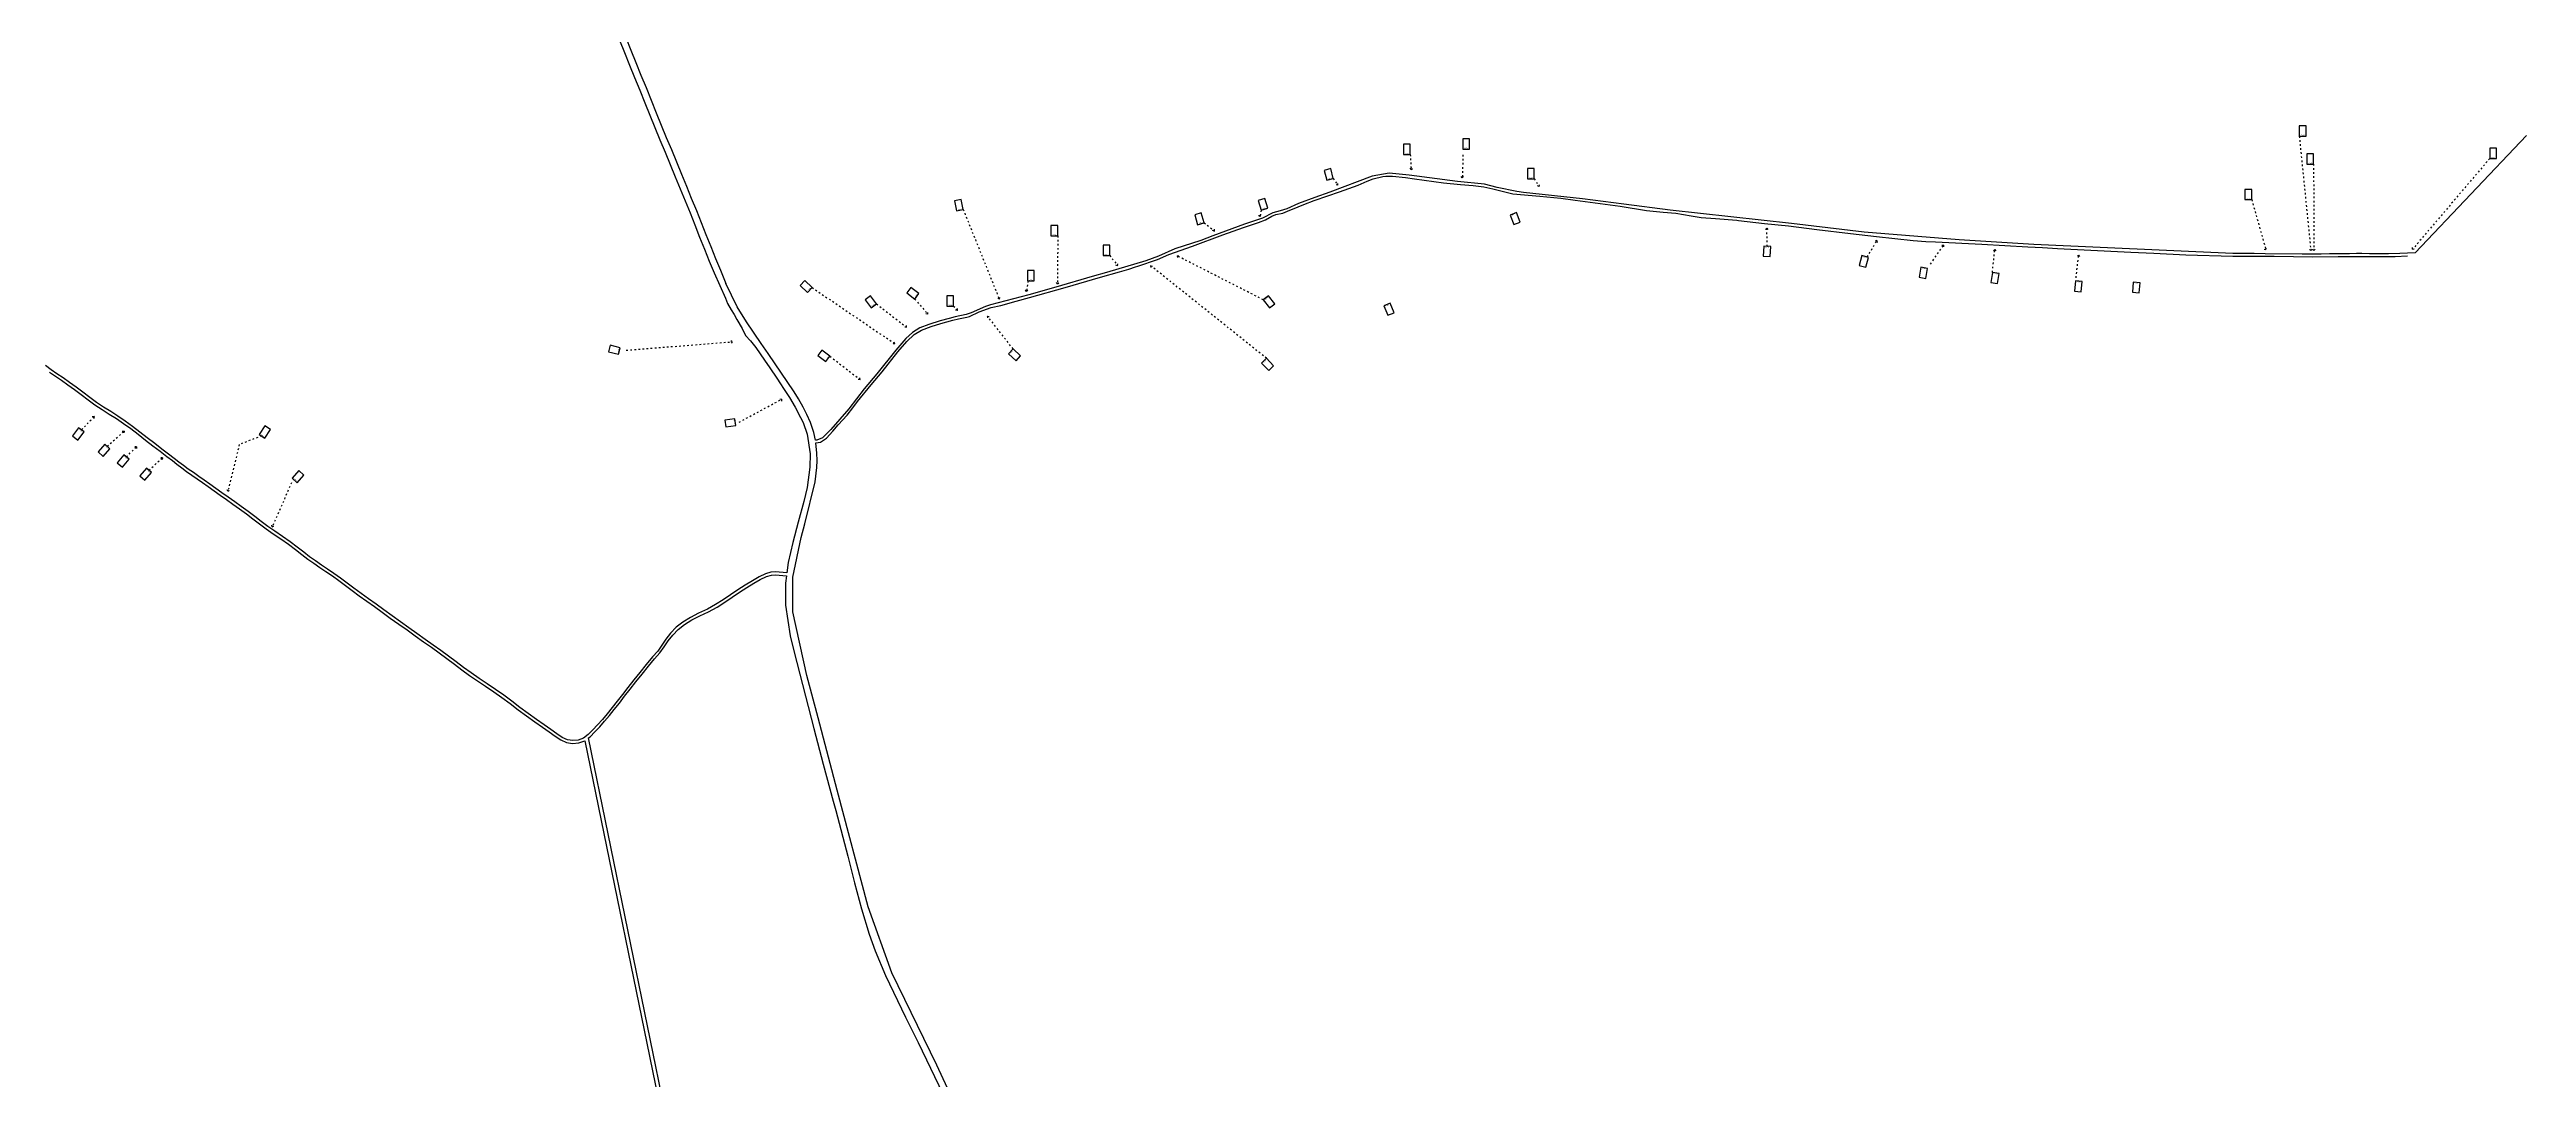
# Model space of a CAD drawing. Extents: x 714896 to 749292, y 8417558 to 8447149.
# Drawn here: x 728666 to 732310, y 8440026 to 8441540 of the extents above; entities that cross this region are included whole.
import ezdxf
from ezdxf.enums import TextEntityAlignment as Align

# ---------------------------------------------------------------- set-up
doc = ezdxf.new("R2010")
doc.units = 0
doc.header["$MEASUREMENT"] = 0
doc.linetypes.add('ACAD_ISO03W100', pattern=[30, 12, -18])
for name, color, linetype in [('LOTE', 7, 'CONTINUOUS'), ('NUM-PORTA', 7, 'CONTINUOUS'), ('QUADRA', 6, 'CONTINUOUS')]:
    doc.layers.add(name, color=color, linetype=linetype)

msp = doc.modelspace()

# ---------------------------------------------------------------- linework, layer by layer
at = {"layer": 'LOTE'}
for p, q in [((731975.9, 8441428.2), (731975.9, 8441413.2)), ((731985.9, 8441428.2), (731975.9, 8441428.2)), ((731985.9, 8441413.2), (731985.9, 8441428.2)), ((730657.8, 8441401.2), (730657.8, 8441386.2)), ((730667.8, 8441401.2), (730657.8, 8441401.2)), ((730657.8, 8441386.2), (730667.8, 8441386.2)), ((730667.8, 8441386.2), (730667.8, 8441401.2)), ((730745, 8441409), (730745, 8441394)), ((730755, 8441409), (730745, 8441409)), ((730745, 8441394), (730755, 8441394)), ((730755, 8441394), (730755, 8441409)), ((731975.9, 8441413.2), (731985.9, 8441413.2)), ((731987, 8441387.1), (731987, 8441372.1)), ((731997, 8441387.1), (731987, 8441387.1)), ((731997, 8441372.1), (731997, 8441387.1)), ((732256.1, 8441395.2), (732256.1, 8441380.2)), ((732266.1, 8441395.2), (732256.1, 8441395.2)), ((732266.1, 8441380.2), (732266.1, 8441395.2)), ((730550.7, 8441365.3), (730541, 8441362.8)), ((730541, 8441362.8), (730544.8, 8441348.3)), ((730544.8, 8441348.3), (730554.4, 8441350.7)), ((730554.4, 8441350.7), (730550.7, 8441365.3)), ((730840.3, 8441365.5), (730840.3, 8441350.5)), ((730850.3, 8441365.5), (730840.3, 8441365.5)), ((730840.3, 8441350.5), (730850.3, 8441350.5)), ((730850.3, 8441350.5), (730850.3, 8441365.5)), ((731987, 8441372.1), (731997, 8441372.1)), ((732256.1, 8441380.2), (732266.1, 8441380.2)), ((730006.8, 8441320.1), (729997, 8441318)), ((729997, 8441318), (730000.1, 8441303.3)), ((730009.9, 8441305.4), (730006.8, 8441320.1)), ((730453.8, 8441321.3), (730444.2, 8441318.4)), ((730444.2, 8441318.4), (730448.6, 8441304.1)), ((730458.1, 8441307), (730453.8, 8441321.3)), ((731896, 8441334.7), (731896, 8441319.7)), ((731906, 8441334.7), (731896, 8441334.7)), ((731896, 8441319.7), (731906, 8441319.7)), ((731906, 8441319.7), (731906, 8441334.7)), ((730000.1, 8441303.3), (730009.9, 8441305.4)), ((730139, 8441281.6), (730139, 8441266.6)), ((730149, 8441281.6), (730139, 8441281.6)), ((730149, 8441266.6), (730149, 8441281.6)), ((730360.2, 8441300.2), (730350.6, 8441297.3)), ((730350.6, 8441297.3), (730354.9, 8441282.9)), ((730354.9, 8441282.9), (730364.5, 8441285.8)), ((730364.5, 8441285.8), (730360.2, 8441300.2)), ((730448.6, 8441304.1), (730458.1, 8441307)), ((730823.9, 8441300.7), (730814.6, 8441297)), ((730814.6, 8441297), (730820.1, 8441283.1)), ((730820.1, 8441283.1), (730829.4, 8441286.8)), ((730829.4, 8441286.8), (730823.9, 8441300.7)), ((730139, 8441266.6), (730149, 8441266.6)), ((730215.8, 8441252.7), (730215.8, 8441237.7)), ((730225.8, 8441252.7), (730215.8, 8441252.7)), ((730215.8, 8441237.7), (730225.8, 8441237.7)), ((730225.8, 8441237.7), (730225.8, 8441252.7)), ((731188.1, 8441251.4), (731187.2, 8441236.4)), ((731198.1, 8441250.9), (731188.1, 8441251.4)), ((731197.2, 8441235.9), (731198.1, 8441250.9)), ((731332.2, 8441237.4), (731328.3, 8441222.9)), ((731341.9, 8441234.8), (731332.2, 8441237.4)), ((729776.9, 8441200.8), (729770, 8441193.7)), ((729787.7, 8441190.4), (729776.9, 8441200.8)), ((730104.6, 8441215.5), (730104.6, 8441200.5)), ((730114.6, 8441215.5), (730104.6, 8441215.5)), ((730104.6, 8441200.5), (730114.6, 8441200.5)), ((730114.6, 8441200.5), (730114.6, 8441215.5)), ((731187.2, 8441236.4), (731197.2, 8441235.9)), ((731328.3, 8441222.9), (731338, 8441220.3)), ((731338, 8441220.3), (731341.9, 8441234.8)), ((731419.1, 8441220.3), (731416.7, 8441205.5)), ((731416.7, 8441205.5), (731426.5, 8441203.9)), ((731429, 8441218.7), (731419.1, 8441220.3)), ((731426.5, 8441203.9), (731429, 8441218.7)), ((731524.3, 8441212.8), (731521.9, 8441198)), ((731534.2, 8441211.2), (731524.3, 8441212.8)), ((731531.8, 8441196.4), (731534.2, 8441211.2)), ((729770, 8441193.7), (729780.7, 8441183.2)), ((729780.7, 8441183.2), (729787.7, 8441190.4)), ((729873.5, 8441178.5), (729865.5, 8441172.6)), ((729865.5, 8441172.6), (729874.4, 8441160.5)), ((729882.4, 8441166.4), (729873.5, 8441178.5)), ((729874.4, 8441160.5), (729882.4, 8441166.4)), ((729933, 8441190.6), (729926.8, 8441182.7)), ((729926.8, 8441182.7), (729938.7, 8441173.6)), ((729944.8, 8441181.5), (729933, 8441190.6)), ((729938.7, 8441173.6), (729944.8, 8441181.5)), ((729985.9, 8441178.1), (729985.9, 8441163.1)), ((729995.9, 8441178.1), (729985.9, 8441178.1)), ((729995.9, 8441163.1), (729995.9, 8441178.1)), ((730459.4, 8441178.5), (730451.5, 8441172.4)), ((730451.5, 8441172.4), (730460.6, 8441160.5)), ((730468.5, 8441166.7), (730459.4, 8441178.5)), ((730460.6, 8441160.5), (730468.5, 8441166.7)), ((730638.2, 8441167.4), (730628.9, 8441163.6)), ((730643.9, 8441153.5), (730638.2, 8441167.4)), ((731521.9, 8441198), (731531.8, 8441196.4)), ((731646.6, 8441200.1), (731645.3, 8441185.2)), ((731645.3, 8441185.2), (731655.2, 8441184.3)), ((731656.6, 8441199.2), (731646.6, 8441200.1)), ((731655.2, 8441184.3), (731656.6, 8441199.2)), ((731731.7, 8441198.5), (731730.5, 8441183.6)), ((731730.5, 8441183.6), (731740.4, 8441182.7)), ((731741.7, 8441197.6), (731731.7, 8441198.5)), ((731740.4, 8441182.7), (731741.7, 8441197.6)), ((729985.9, 8441163.1), (729995.9, 8441163.1)), ((730628.9, 8441163.6), (730634.7, 8441149.7)), ((730634.7, 8441149.7), (730643.9, 8441153.5)), ((729490.7, 8441105.8), (729488.2, 8441096.1)), ((729488.2, 8441096.1), (729502.7, 8441092.3)), ((729505.2, 8441102), (729490.7, 8441105.8)), ((729502.7, 8441092.3), (729505.2, 8441102)), ((729802.1, 8441098.6), (729795.9, 8441090.7)), ((729813.9, 8441089.4), (729802.1, 8441098.6)), ((730083.5, 8441100.2), (730076.7, 8441092.9)), ((730076.7, 8441092.9), (730087.7, 8441082.7)), ((730094.5, 8441090.1), (730083.5, 8441100.2)), ((729795.9, 8441090.7), (729807.8, 8441081.5)), ((729807.8, 8441081.5), (729813.9, 8441089.4)), ((730087.7, 8441082.7), (730094.5, 8441090.1)), ((730456.3, 8441086.4), (730449.1, 8441079.5)), ((730449.1, 8441079.5), (730459.5, 8441068.6)), ((730466.7, 8441075.5), (730456.3, 8441086.4)), ((730459.5, 8441068.6), (730466.7, 8441075.5)), ((728708.4, 8440984.1), (728699.4, 8440972.2)), ((728716.4, 8440978.1), (728708.4, 8440984.1)), ((728982.2, 8440987.2), (728974, 8440974.6)), ((728990.5, 8440981.7), (728982.2, 8440987.2)), ((729673.9, 8440997.6), (729659.1, 8440995.2)), ((729659.1, 8440995.2), (729660.7, 8440985.4)), ((729660.7, 8440985.4), (729675.5, 8440987.7)), ((729675.5, 8440987.7), (729673.9, 8440997.6)), ((728699.4, 8440972.2), (728707.4, 8440966.1)), ((728707.4, 8440966.1), (728716.4, 8440978.1)), ((728747, 8440960.1), (728737, 8440948.9)), ((728737, 8440948.9), (728744.4, 8440942.2)), ((728744.4, 8440942.2), (728754.4, 8440953.4)), ((728754.4, 8440953.4), (728747, 8440960.1)), ((728974, 8440974.6), (728982.3, 8440969.2)), ((728982.3, 8440969.2), (728990.5, 8440981.7)), ((728774.8, 8440944.3), (728765.3, 8440932.7)), ((728765.3, 8440932.7), (728773.1, 8440926.4)), ((728773.1, 8440926.4), (728782.6, 8440938)), ((728782.6, 8440938), (728774.8, 8440944.3)), ((728808.2, 8440924.9), (728798.4, 8440913.5)), ((728798.4, 8440913.5), (728805.9, 8440907)), ((728805.9, 8440907), (728815.8, 8440918.3)), ((728815.8, 8440918.3), (728808.2, 8440924.9)), ((729032.6, 8440921.3), (729022.4, 8440910.3)), ((729022.4, 8440910.3), (729029.7, 8440903.5)), ((729029.7, 8440903.5), (729039.9, 8440914.4)), ((729039.9, 8440914.4), (729032.6, 8440921.3))]:
    msp.add_line(p, q, dxfattribs=at)
at = {"layer": 'LOTE', "color": 7, "linetype": 'ACAD_ISO03W100', "ltscale": 0.2}
msp.add_line((731340.2, 8441235.3), (731354.4, 8441259.4), dxfattribs=at)
for points in [[(730667.8, 8441386.2), (730669.1, 8441363.8)], [(730745.3, 8441385.6), (730744.4, 8441351.8)], [(731975.9, 8441413.2), (731992.9, 8441244.8)], [(730554.4, 8441350.7), (730561.2, 8441340.8)], [(730850.3, 8441350.5), (730857.5, 8441339)], [(731997, 8441372.1), (731997.4, 8441244.8)], [(732256.1, 8441380.2), (732142.6, 8441246.7)], [(731906, 8441319.7), (731926.8, 8441245.7)], [(730009.9, 8441305.4), (730063.2, 8441173.2)], [(730364.5, 8441285.8), (730379.6, 8441273.6)], [(730448.6, 8441304.1), (730446.4, 8441294.7)], [(731193.1, 8441251.1), (731192.5, 8441277.8)], [(730149, 8441266.6), (730148.9, 8441195.7)], [(730225.8, 8441237.7), (730237.2, 8441222.5)], [(730451.5, 8441172.4), (730324.7, 8441237.1)], [(731433.5, 8441225), (731452.5, 8441253)], [(731524.3, 8441212.8), (731528, 8441246.4)], [(731647.5, 8441204.6), (731651.3, 8441238.2)], [(730105.2, 8441200.5), (730103.1, 8441184.8)], [(730456.3, 8441086.4), (730285.8, 8441222.6)], [(729787.7, 8441190.4), (729909.4, 8441107.8)], [(729882.4, 8441166.4), (729926.7, 8441132.2)], [(729938.7, 8441173.6), (729957.8, 8441151.3)], [(729995.9, 8441163.3), (730001.4, 8441156.9)], [(730083.5, 8441100.2), (730045.5, 8441148.6)], [(729514.2, 8441098.3), (729670.2, 8441110.7)], [(729813.9, 8441089.4), (729858.2, 8441055.1)], [(729680.2, 8440992.5), (729742.7, 8441026.2)], [(728712.8, 8440981.2), (728731, 8441000.7)], [(728750.4, 8440957), (728775.2, 8440979.2)], [(728778.4, 8440941.4), (728793.5, 8440956.4)], [(728944.8, 8440959.7), (728928, 8440890.8)], [(728977.6, 8440972.2), (728944.8, 8440959.7)], [(728811.8, 8440921.7), (728831.7, 8440940.2)], [(729021.6, 8440903.5), (728993.3, 8440838.5)]]:
    msp.add_lwpolyline(points, dxfattribs=at)
at = {"layer": 'LOTE'}
for points in [[(730669.1, 8441363.8), (730667.6, 8441365.9)], [(730669.1, 8441363.8), (730670.9, 8441365.7)], [(730744.4, 8441351.8), (730742.9, 8441353.9)], [(730744.4, 8441351.8), (730746.2, 8441353.7)], [(730561.2, 8441340.8), (730558.7, 8441341.5)], [(730561.2, 8441340.8), (730561.4, 8441343.4)], [(730857.5, 8441339), (730855, 8441340)], [(730857.5, 8441339), (730857.9, 8441341.6)], [(730379.6, 8441273.6), (730377, 8441274.1)], [(730379.6, 8441273.6), (730379.5, 8441276.2)], [(730446.4, 8441294.7), (730444.9, 8441296.8)], [(730446.4, 8441294.7), (730448.1, 8441296.6)], [(731192.5, 8441277.8), (731190.6, 8441276)], [(731192.5, 8441277.8), (731193.9, 8441275.6)], [(730324.7, 8441237.1), (730327.3, 8441237.2)], [(730324.7, 8441237.1), (730325.3, 8441234.6)], [(731354.4, 8441259.4), (731351.9, 8441258.5)], [(731354.4, 8441259.4), (731354.7, 8441256.8)], [(731452.5, 8441253), (731449.9, 8441252.3)], [(731452.5, 8441253), (731452.6, 8441250.4)], [(731528, 8441246.4), (731526.1, 8441244.6)], [(731528, 8441246.4), (731529.4, 8441244.2)], [(731651.3, 8441238.2), (731649.4, 8441236.4)], [(731651.3, 8441238.2), (731652.6, 8441235.9)], [(731926.8, 8441245.7), (731924.4, 8441246.6)], [(731926.8, 8441245.7), (731927.3, 8441248.2)], [(731992.9, 8441244.8), (731991.4, 8441246.9)], [(731992.9, 8441244.8), (731994.7, 8441246.8)], [(731997.4, 8441244.8), (731995.9, 8441246.9)], [(731997.4, 8441244.8), (731999.2, 8441246.8)], [(732142.6, 8441246.7), (732142.6, 8441249.3)], [(732142.6, 8441246.7), (732145.2, 8441247.3)], [(730237.2, 8441222.5), (730234.7, 8441223.2)], [(730237.2, 8441222.5), (730237.3, 8441225.2)], [(730285.8, 8441222.6), (730288.4, 8441222.1)], [(730285.8, 8441222.6), (730285.9, 8441220)], [(730063.2, 8441173.2), (730061, 8441174.6)], [(730063.2, 8441173.2), (730064.1, 8441175.6)], [(730103.1, 8441184.8), (730101.8, 8441187.1)], [(730103.1, 8441184.8), (730105, 8441186.6)], [(730148.9, 8441195.7), (730147.4, 8441197.8)], [(730148.9, 8441195.7), (730150.7, 8441197.6)], [(729926.7, 8441132.2), (729924.1, 8441132.3)], [(729926.7, 8441132.2), (729926.3, 8441134.8)], [(729957.8, 8441151.3), (729955.2, 8441152)], [(729957.8, 8441151.3), (729957.9, 8441154)], [(730001.4, 8441156.9), (729998.8, 8441157.4)], [(730001.4, 8441156.9), (730001.4, 8441159.5)], [(730045.5, 8441148.6), (730048.1, 8441148)], [(730045.5, 8441148.6), (730045.5, 8441146)], [(729670.2, 8441110.7), (729668, 8441112)], [(729670.2, 8441110.7), (729668.5, 8441108.8)], [(729909.4, 8441107.8), (729906.8, 8441107.5)], [(729909.4, 8441107.8), (729908.5, 8441110.3)], [(729858.2, 8441055.1), (729855.6, 8441055.3)], [(729858.2, 8441055.1), (729857.8, 8441057.7)], [(729742.7, 8441026.2), (729740.1, 8441026)], [(729742.7, 8441026.2), (729742.4, 8441023.6)], [(728731, 8441000.7), (728728.5, 8441000.2)], [(728731, 8441000.7), (728730.9, 8440998.1)], [(728775.2, 8440979.2), (728772.5, 8440979)], [(728775.2, 8440979.2), (728774.8, 8440976.6)], [(728793.5, 8440956.4), (728790.9, 8440956)], [(728793.5, 8440956.4), (728793.3, 8440953.8)], [(728831.7, 8440940.2), (728829.1, 8440939.9)], [(728831.7, 8440940.2), (728831.4, 8440937.6)], [(728928, 8440890.8), (728926.9, 8440893.2)], [(728928, 8440890.8), (728930.1, 8440892.3)], [(728993.3, 8440838.5), (728992.8, 8440841.1)], [(728993.3, 8440838.5), (728995.7, 8440839.5)]]:
    msp.add_lwpolyline(points, dxfattribs=at)
at = {"layer": 'QUADRA'}
for points in [[(729504.2, 8441554.2), (729511.5, 8441535.9), (729519, 8441517.5), (729526.5, 8441499.1), (729534, 8441480.7), (729541.5, 8441462.3), (729548.8, 8441443.9), (729556.3, 8441425.6), (729563.8, 8441407.5), (729571.4, 8441389.4), (729578.7, 8441371.5), (729586, 8441353.5), (729593.3, 8441335.6), (729600.7, 8441317.8), (729608, 8441300.1), (729615.1, 8441282.5), (729622.1, 8441264.7), (729629.1, 8441247), (729636.3, 8441229.4), (729643.6, 8441212.1), (729652.1, 8441193.6), (729652.1, 8441193.6), (729660, 8441174.8), (729663.3, 8441166.8), (729668.7, 8441157.6), (729672.8, 8441150.6), (729677, 8441143.4), (729684.9, 8441130), (729689.7, 8441119.7), (729697.2, 8441112.2), (729704.6, 8441102.4), (729717.8, 8441083.6), (729725.5, 8441072.2), (729735.6, 8441057.2), (729741.1, 8441049), (729745.7, 8441042.1), (729754.5, 8441028.6), (729762.9, 8441014.5), (729770.7, 8440999.6), (729774.5, 8440991.9), (729780.5, 8440974.9), (729784.7, 8440946.1), (729784.5, 8440926.3), (729780.3, 8440896.4), (729775.6, 8440876), (729767.3, 8440845.6), (729759.1, 8440815.7), (729752.5, 8440786.1), (729750.4, 8440770.9), (729734, 8440772.4), (729727.1, 8440771.7), (729718.9, 8440769.3), (729709.5, 8440765), (729699.7, 8440759.4), (729689.2, 8440753), (729678.4, 8440745.9), (729667.7, 8440738.5), (729656.9, 8440731.2), (729645.7, 8440724.2), (729633.5, 8440717.5), (729620.7, 8440711.4), (729608.6, 8440705.4), (729597.5, 8440698.6), (729587.8, 8440690.9), (729579.5, 8440682.3), (729572.3, 8440673.3), (729566.3, 8440664.4), (729560.4, 8440655.9), (729552.6, 8440647.2), (729543.6, 8440636.2), (729534.3, 8440624.6), (729525.2, 8440613.4), (729516.7, 8440602.5), (729508.5, 8440592), (729500.8, 8440582.1), (729493.3, 8440572.8), (729486, 8440563.8), (729479, 8440555.3), (729472, 8440547.4), (729465, 8440540), (729458.3, 8440533.1), (729451.2, 8440527.8), (729443.5, 8440525), (729435.5, 8440524.3), (729427.5, 8440525.6), (729419.8, 8440529), (729411.8, 8440534), (729403, 8440540.5), (729393.3, 8440547.5), (729382, 8440555.2), (729370, 8440564), (729357.7, 8440573), (729345.7, 8440582), (729333.8, 8440591), (729321.7, 8440599.6), (729309.6, 8440607.8), (729297.7, 8440615.7), (729286, 8440623.7), (729274.7, 8440631.7), (729263.7, 8440640), (729252.6, 8440648.3), (729241.4, 8440656.6), (729229.9, 8440664.8), (729218.1, 8440673.1), (729206.2, 8440681.7), (729194.1, 8440690.3), (729181.8, 8440699), (729169.5, 8440707.7), (729157.6, 8440716.3), (729146.2, 8440724.7), (729134.9, 8440732.6), (729123.9, 8440740.4), (729113.4, 8440748.3), (729103.5, 8440755.9), (729093.7, 8440763.1), (729084.1, 8440770), (729074.7, 8440776.3), (729065.5, 8440782.4), (729056.7, 8440788.5), (729048.3, 8440794.6), (729039.6, 8440801.3), (729030, 8440808.8), (729019.5, 8440816.5), (729008.4, 8440824.4), (728997.2, 8440832), (728986.7, 8440839.3), (728976.9, 8440846.4), (728967.4, 8440853.6), (728957.7, 8440861.1), (728947.7, 8440868.4), (728938, 8440875.3), (728928.5, 8440882.2), (728919.2, 8440888.8), (728910.1, 8440895), (728901.4, 8440901.1), (728893.1, 8440907.2), (728885, 8440912.8), (728877.2, 8440918.3), (728869.6, 8440923.5), (728862.5, 8440928.6), (728855.8, 8440933.8), (728849, 8440939.3), (728840.7, 8440945.6), (728831, 8440953), (728820.3, 8440961.2), (728809.4, 8440969.6), (728798.6, 8440978), (728787.7, 8440986.3), (728777, 8440994.1), (728766.3, 8441001.3), (728755.7, 8441008.1), (728745.2, 8441014.6), (728734.8, 8441021.2), (728724.7, 8441028.7), (728714.7, 8441036.5), (728704.7, 8441043.9), (728695, 8441051), (728685.6, 8441057.6), (728676.4, 8441063.7), (728667.8, 8441069.6), (728659.8, 8441075.6)], [(729513.5, 8441558), (729520.8, 8441539.6), (729528.3, 8441521.2), (729535.8, 8441502.9), (729543.3, 8441484.5), (729550.7, 8441466), (729558.1, 8441447.6), (729565.5, 8441429.4), (729573.1, 8441411.3), (729580.6, 8441393.3), (729588, 8441375.3), (729595.3, 8441357.3), (729602.6, 8441339.4), (729609.9, 8441321.7), (729617.3, 8441303.9), (729624.4, 8441286.2), (729631.4, 8441268.4), (729638.4, 8441250.8), (729645.6, 8441233.3), (729652.9, 8441215.9), (729660.8, 8441196.2)], [(732310.2, 8441413.8), (732146.5, 8441241.5), (732124, 8441240.7), (732107.2, 8441240.1), (732079.3, 8441240.1), (732068, 8441240.3), (732060.2, 8441240.4), (732049.6, 8441240.1), (732043.1, 8441239.9), (732020.2, 8441240.1), (732008.2, 8441239.5), (731996.6, 8441239.5), (731988.2, 8441239.7), (731980.2, 8441239.7), (731925.5, 8441240.2), (731909.4, 8441240.4), (731878, 8441240.5), (731585.5, 8441253.8), (731475.3, 8441260.5), (731335.8, 8441271.8), (731228.9, 8441284.4), (731050.4, 8441304.4), (730981.8, 8441313), (730921.4, 8441320.9), (730834.6, 8441330.4), (730824.4, 8441331.5), (730795.6, 8441337.7), (730776.8, 8441342.3), (730737.2, 8441346.3), (730666, 8441355.6), (730636.7, 8441358.5), (730611.9, 8441354.2), (730549.5, 8441330.5), (730527.3, 8441323.1), (730503.3, 8441313.8), (730486.3, 8441306.3), (730476.3, 8441303.2), (730465.8, 8441300.4), (730450.6, 8441292.5), (730423.9, 8441283.5), (730377.4, 8441266.5), (730359.5, 8441259.7), (730321.5, 8441247.2), (730297.3, 8441236.7), (730278.5, 8441229.6), (730221, 8441212.8), (730199.8, 8441206.6), (730146.1, 8441190.8), (730106.4, 8441179.6), (730050, 8441164.9), (730042.6, 8441162.7), (730021.6, 8441153.1), (730014.4, 8441151), (729998, 8441147.3), (729989.4, 8441145.1), (729976, 8441141.3), (729959.6, 8441136.1), (729946.1, 8441131), (729935.2, 8441124.2), (729925.4, 8441115.4), (729910.8, 8441098.4), (729882.9, 8441063.7), (729864.3, 8441041.6), (729841.5, 8441012.2), (729815, 8440981.8), (729802.8, 8440969.4), (729794.7, 8440966.1), (729792.4, 8440966.1), (729790.1, 8440977.5), (729785.1, 8440991.9), (729779.8, 8441003.9), (729774.3, 8441014.7), (729767.5, 8441026.8), (729761.1, 8441036.9), (729723, 8441093.7), (729712.6, 8441108.3), (729691, 8441140.2), (729677.2, 8441161.9), (729660.8, 8441196.2)], [(730012.2, 8439958.5), (729971.1, 8440047.1), (729904.9, 8440182.9), (729870, 8440279.6), (729824.7, 8440451.5), (729796.4, 8440557.5), (729780.1, 8440620), (729759.4, 8440713.7), (729759.4, 8440764.8), (729771.5, 8440823.1), (729776.9, 8440843), (729791.9, 8440904.8), (729794.5, 8440925.7), (729795.2, 8440936.1), (729794.6, 8440946.7), (729793.2, 8440962.1), (729800.2, 8440963.3), (729808.8, 8440969.2), (729818, 8440979.2), (729826.1, 8440988.5), (729839.2, 8441002.7), (729847.7, 8441013.8), (729854.6, 8441023.1), (729874.5, 8441047.5), (729890.6, 8441066.6), (729914, 8441096), (729927, 8441111.3), (729937.9, 8441121.3), (729948.4, 8441127.7), (729963, 8441133), (729977.2, 8441137.5), (729994.7, 8441142.4), (730003.2, 8441144.4), (730015.5, 8441147.1), (730019.4, 8441148), (730033.6, 8441154.5), (730051, 8441161), (730065.2, 8441164.3), (730088, 8441170.4), (730107.4, 8441175.7), (730159.9, 8441190.7), (730212, 8441205.9), (730239.9, 8441213.8), (730253.9, 8441217.6), (730263.5, 8441220.7), (730266.7, 8441221.8), (730295.7, 8441231.8), (730312.3, 8441238.9), (730347.2, 8441251.2), (730392.1, 8441267.8), (730422.5, 8441278.8), (730444.6, 8441285.9), (730454.7, 8441290.1), (730464.2, 8441295.6), (730470.2, 8441297.7), (730480.1, 8441300), (730490.8, 8441304), (730494.5, 8441305.6), (730511, 8441312.6), (730526.2, 8441318.5), (730546.5, 8441325.4), (730563.9, 8441331.2), (730591.3, 8441341.1), (730604.4, 8441346.9), (730613.2, 8441350.4), (730627.2, 8441353.9), (730632, 8441354.2), (730641.6, 8441354.3), (730660.8, 8441352.4), (730674.2, 8441350.2), (730716.6, 8441344.4), (730741.8, 8441341.9), (730760.2, 8441340.4), (730776.1, 8441338.4), (730789.1, 8441335.4), (730818.8, 8441328.1), (730858.6, 8441325), (730889.3, 8441321.9), (730910.3, 8441318.8), (730976.8, 8441310), (731015.2, 8441303.9), (731040.1, 8441301.3), (731058.6, 8441299.9), (731081.3, 8441295.9), (731095.7, 8441293.7), (731116.8, 8441292.2), (731148.4, 8441289.4), (731151, 8441289.1), (731189, 8441284.6), (731224.5, 8441281), (731266.1, 8441275.7), (731315.8, 8441270), (731353.8, 8441265.6), (731408, 8441259.4), (731426.5, 8441258.1), (731440.4, 8441257.7), (731508.6, 8441254.3), (731576.3, 8441250.4), (731598.3, 8441249.3), (731620.4, 8441248.1), (731728.2, 8441242.7), (731761.9, 8441241), (731809, 8441238.8), (731878, 8441236.5), (731938.8, 8441236.4), (731995.9, 8441235.5), (732033.3, 8441236.2), (732079.2, 8441236.1), (732116.8, 8441236.3), (732135, 8441237.2)], [(728665.3, 8441066.1), (728674.1, 8441060.2), (728683.3, 8441054.2), (728692.6, 8441047.6), (728702.3, 8441040.5), (728712.2, 8441033.1), (728722.2, 8441025.4), (728732.4, 8441017.8), (728742.9, 8441011.1), (728753.5, 8441004.5), (728764, 8440997.8), (728774.6, 8440990.7), (728785.2, 8440983), (728796, 8440974.7), (728806.8, 8440966.2), (728817.8, 8440957.8), (728828.4, 8440949.7), (728838.2, 8440942.2), (728846.4, 8440936), (728853.1, 8440930.5), (728860, 8440925.2), (728867.2, 8440920), (728874.8, 8440914.8), (728882.6, 8440909.4), (728890.7, 8440903.7), (728899, 8440897.7), (728907.7, 8440891.6), (728916.8, 8440885.4), (728926.1, 8440878.8), (728935.5, 8440871.9), (728945.3, 8440865), (728955.2, 8440857.7), (728964.8, 8440850.3), (728974.3, 8440843), (728984.3, 8440835.8), (728994.8, 8440828.5), (729006, 8440821), (729017, 8440813.1), (729027.5, 8440805.4), (729037, 8440798), (729045.8, 8440791.2), (729054.3, 8440785.1), (729063.1, 8440779), (729072.3, 8440772.8), (729081.7, 8440766.5), (729091.2, 8440759.7), (729100.9, 8440752.5), (729110.9, 8440744.9), (729121.4, 8440737), (729132.5, 8440729.1), (729143.8, 8440721.2), (729155.2, 8440712.9), (729167, 8440704.3), (729179.3, 8440695.6), (729191.7, 8440686.9), (729203.8, 8440678.3), (729215.7, 8440669.6), (729227.5, 8440661.4), (729239, 8440653.2), (729250.1, 8440644.9), (729261.2, 8440636.7), (729272.2, 8440628.3), (729283.6, 8440620.2), (729295.4, 8440612.2), (729307.3, 8440604.3), (729319.3, 8440596.2), (729331.3, 8440587.6), (729343.2, 8440578.7), (729355.2, 8440569.6), (729367.5, 8440560.6), (729379.6, 8440551.8), (729390.9, 8440544), (729400.6, 8440537), (729409.4, 8440530.6), (729417.8, 8440525.3), (729426.2, 8440521.6), (729435.3, 8440520), (729444.4, 8440520.8), (729453.3, 8440524.1), (729568.4, 8439962.4)], [(729574.2, 8439963.8), (729458.6, 8440528.1), (729461.1, 8440529.9), (729468.1, 8440537.1), (729475.1, 8440544.6), (729482.2, 8440552.6), (729489.3, 8440561.1), (729496.6, 8440570.1), (729504.1, 8440579.5), (729511.8, 8440589.4), (729520, 8440599.9), (729528.5, 8440610.8), (729537.5, 8440622), (729546.8, 8440633.5), (729555.8, 8440644.4), (729563.7, 8440653.3), (729569.8, 8440662), (729575.7, 8440670.8), (729582.6, 8440679.5), (729590.6, 8440687.8), (729600, 8440695.2), (729610.6, 8440701.7), (729622.5, 8440707.6), (729635.4, 8440713.7), (729647.8, 8440720.5), (729659.2, 8440727.7), (729670.1, 8440735.1), (729680.8, 8440742.4), (729691.5, 8440749.5), (729701.8, 8440755.7), (729711.4, 8440761.2), (729720.4, 8440765.4), (729727.9, 8440767.5), (729734, 8440768.2), (729749.8, 8440766.7), (729749.8, 8440766.7), (729748.3, 8440755.6), (729748.7, 8440723.5), (729755.5, 8440678.4), (729761, 8440654.5), (729790, 8440542.2), (729804, 8440489.7), (729818.8, 8440435.2), (729822.5, 8440421.6), (729840.1, 8440354.4), (729850.2, 8440315.2), (729860.4, 8440277), (729871.6, 8440239.7), (729880.4, 8440215.2), (729895.8, 8440178.7), (729913.2, 8440142.2), (729925.2, 8440117.5), (729943.7, 8440080.3), (729980.1, 8440004.9)]]:
    msp.add_lwpolyline(points, dxfattribs=at)

# ---------------------------------------------------------------- texts
at = {"layer": 'NUM-PORTA'}
for p in [(730663, 8441386.7), (730750.1, 8441394.5), (731981, 8441413.7), (730845.4, 8441351), (731992.2, 8441372.6), (732261.3, 8441380.8), (731901.2, 8441320.2), (730144.1, 8441267.1), (730220.9, 8441238.2), (730109.8, 8441201.1), (729991.1, 8441163.6)]:
    msp.add_text('CASA', height=1.5, dxfattribs=at).set_placement(p, align=Align.CENTER)
for rotation, p in [(14.4195, (730549.6, 8441350)), (12.0486, (730005.1, 8441304.9)), (16.7119, (730359.7, 8441284.9)), (17.0378, (730453.4, 8441306.1)), (201.6354, (730819.2, 8441298.3)), (176.8087, (731192.9, 8441250.6)), (164.9715, (731336.7, 8441235.7)), (170.7296, (731423.8, 8441219)), (170.7296, (731529, 8441211.5)), (45.8684, (729784, 8441187.3)), (36.2654, (729878.2, 8441164)), (52.2205, (729941.4, 8441177.9)), (217.6571, (730455.6, 8441175)), (202.4987, (730633.6, 8441164.9)), (174.8525, (731651.4, 8441199.2)), (175.0761, (731736.5, 8441197.6)), (75.2675, (729503.5, 8441097.4)), (227.387, (730080.4, 8441096.1)), (52.1516, (729810.5, 8441085.9)), (223.6447, (730453, 8441082.4)), (142.9549, (728712, 8440980.8)), (98.8802, (729674.2, 8440992.7)), (138.129, (728750.2, 8440956.4)), (326.8119, (728978.6, 8440972.2)), (140.8374, (728778.2, 8440940.9)), (138.9952, (728811.6, 8440921.3)), (316.9948, (729026.5, 8440907.1))]:
    msp.add_text('CASA', height=1.5, rotation=rotation, dxfattribs=at).set_placement(p, align=Align.CENTER)

doc.saveas('drawing.dxf')
